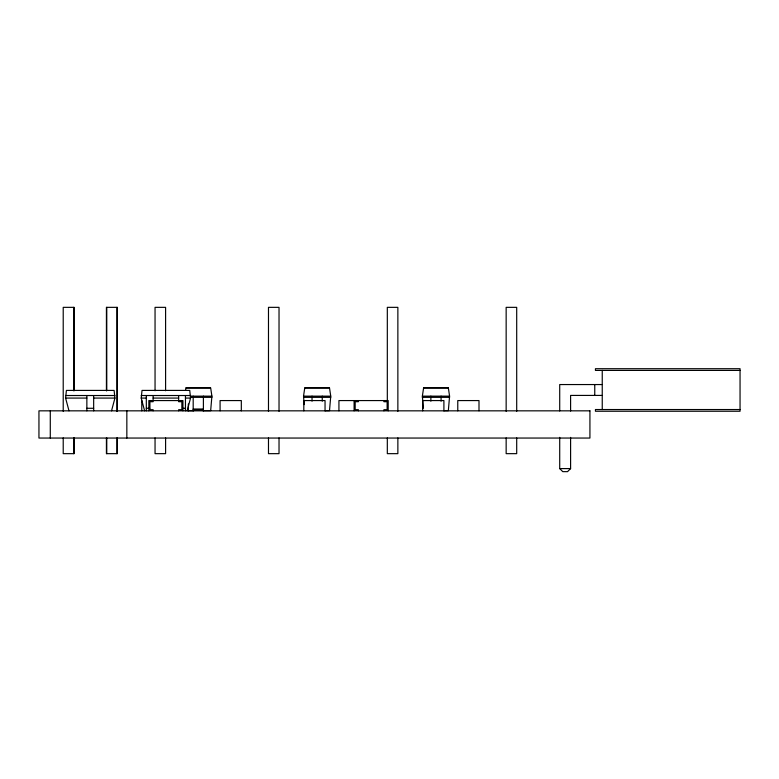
<?xml version="1.0" encoding="UTF-8"?>
<svg xmlns="http://www.w3.org/2000/svg" width="779" height="779" viewBox="0 0 779 779"><rect width="100%" height="100%" fill="white"/><g stroke="black" fill="none" stroke-linecap="round" stroke-linejoin="round"><path stroke-width="1.17" d="M185.577 390.23L185.928 387.864L210.661 387.864L211.907 396.151L210.661 410.66L202.793 410.66M304.2 404.603L303.528 396.151L304.764 387.864L329.507 387.864L330.744 396.151L329.507 410.66L325.009 410.66M423.377 408.245L422.364 396.151L423.61 387.864L448.344 387.864L449.58 396.151L448.344 410.66L443.845 410.66M69 410.835L65.592 398.079L66.41 390.415L114.114 390.415L114.932 398.079L111.533 410.835M144.621 410.835L141.213 398.079L142.031 390.415L189.745 390.415L190.553 398.079L187.155 410.835M740.05 370.414L595.438 370.414L595.438 368.71L740.05 368.71L740.05 411.244L595.438 411.244L595.438 409.54L740.05 409.54M601.963 384.553L559.712 384.553L559.712 410.961M65.592 395.518L114.932 395.518M141.213 395.518L190.553 395.518M601.963 395.42L570.598 395.42L570.598 411.03M190.767 396.151L211.907 396.151M303.528 396.151L330.744 396.151M422.364 396.151L449.58 396.151M190.767 397.339L211.907 397.339M303.528 397.339L330.744 397.339M422.364 397.339L449.58 397.339M65.592 398.079L86.859 398.079M93.665 398.079L114.932 398.079M141.213 398.079L146.325 398.079M153.122 398.079L178.644 398.079M185.451 398.079L190.553 398.079M86.859 408.284L93.665 408.284M146.325 408.284L149.724 408.284M183.182 408.284L185.451 408.284M193.192 409.014L203.397 409.014M193.192 409.647L203.397 409.647M188.177 410.66L193.796 410.66M559.712 437.36L559.712 468.598L570.598 468.578L570.598 437.399M569.916 468.598L570.598 468.598L567.531 471.655L562.769 471.646L559.712 468.578M602.245 370.414L602.245 409.54M594.757 384.534L594.757 395.42M516.701 411.331L516.701 307.345L506.155 307.345L506.155 411.331M516.701 437.934L516.701 453.66L506.155 453.66L506.155 437.934M478.997 410.835L478.997 400.572L457.77 400.572L457.77 410.835M448.168 387.864L423.776 387.864M443.903 410.835L443.903 400.572L422.666 400.572L422.666 410.835M441.08 396.151L441.08 401.185M430.875 396.151L430.875 401.185M397.865 411.331L397.865 307.345L387.319 307.345L387.319 400.455M397.865 437.934L397.865 453.66L387.319 453.66L387.319 437.934M388.195 410.835L388.195 400.572L338.933 400.572L338.933 410.835M383.94 400.572L383.94 401.711L387.134 401.711L387.134 409.696L383.94 409.696L383.94 410.835M358.369 400.572L358.369 401.711L355.175 401.711L355.175 409.696L358.369 409.696L358.369 410.835M354.104 400.572L354.104 410.835M329.332 387.864L304.94 387.864M325.047 410.835L325.047 400.572L303.81 400.572L303.81 410.835M322.243 396.151L322.243 401.185M312.028 396.151L312.028 401.185M279.028 411.331L279.028 307.345L268.482 307.345L268.482 411.331M279.028 437.934L279.028 453.66L268.482 453.66L268.482 437.934M241.324 410.835L241.324 400.572L220.087 400.572L220.087 410.835M210.496 387.864L186.103 387.864M203.397 396.151L203.397 410.835M193.192 396.151L193.192 410.835M188.343 403.999L188.343 410.835M185.451 395.518L185.451 410.835M182.929 410.835L182.929 400.572L148.838 400.572L148.838 410.835M178.644 395.518L178.644 399.773M178.673 400.572L178.673 401.711L181.867 401.711L181.867 409.696L178.673 409.696L178.673 410.835M165.596 390.776L165.596 307.345L155.05 307.345L155.05 390.776M165.596 437.934L165.596 453.66L155.05 453.66L155.05 437.934M153.122 395.518L153.122 399.773M153.103 400.572L153.103 401.711L149.909 401.711L149.909 409.696L153.103 409.696L153.103 410.835M146.325 395.518L146.325 410.835M141.778 400.572L141.778 410.835M126.841 410.835L126.841 438.051M117.317 411.331L117.317 307.345L106.421 307.345L106.421 390.776M117.317 437.934L117.317 453.66L106.421 453.66L106.421 437.934M116.977 307.345L116.977 411.331M116.977 437.934L116.977 453.66M106.762 307.345L106.762 390.776M106.762 437.934L106.762 453.66M93.665 395.518L93.665 410.835M86.859 395.518L86.859 410.835M74.102 390.776L74.102 307.345L63.216 307.345L63.216 411.331M74.102 437.934L74.102 453.66L63.216 453.66L63.216 437.934M73.762 307.345L73.762 390.776M73.762 437.934L73.762 453.66M50.284 410.835L50.284 438.051M589.927 410.835L38.95 410.835L38.95 438.051L589.927 438.051L589.927 410.835"/></g></svg>
